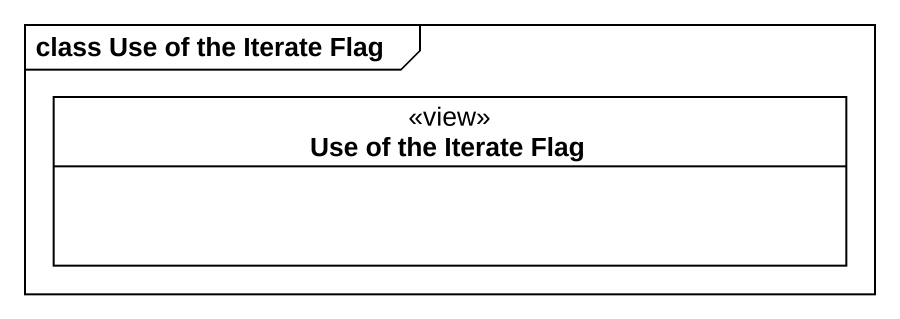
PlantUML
@startuml
mainframe class Use of the Iterate Flag
hide circle
hide empty members
class "Use of the Iterate Flag" as Use_of_the_Iterate_Flag <<view>>
@enduml
